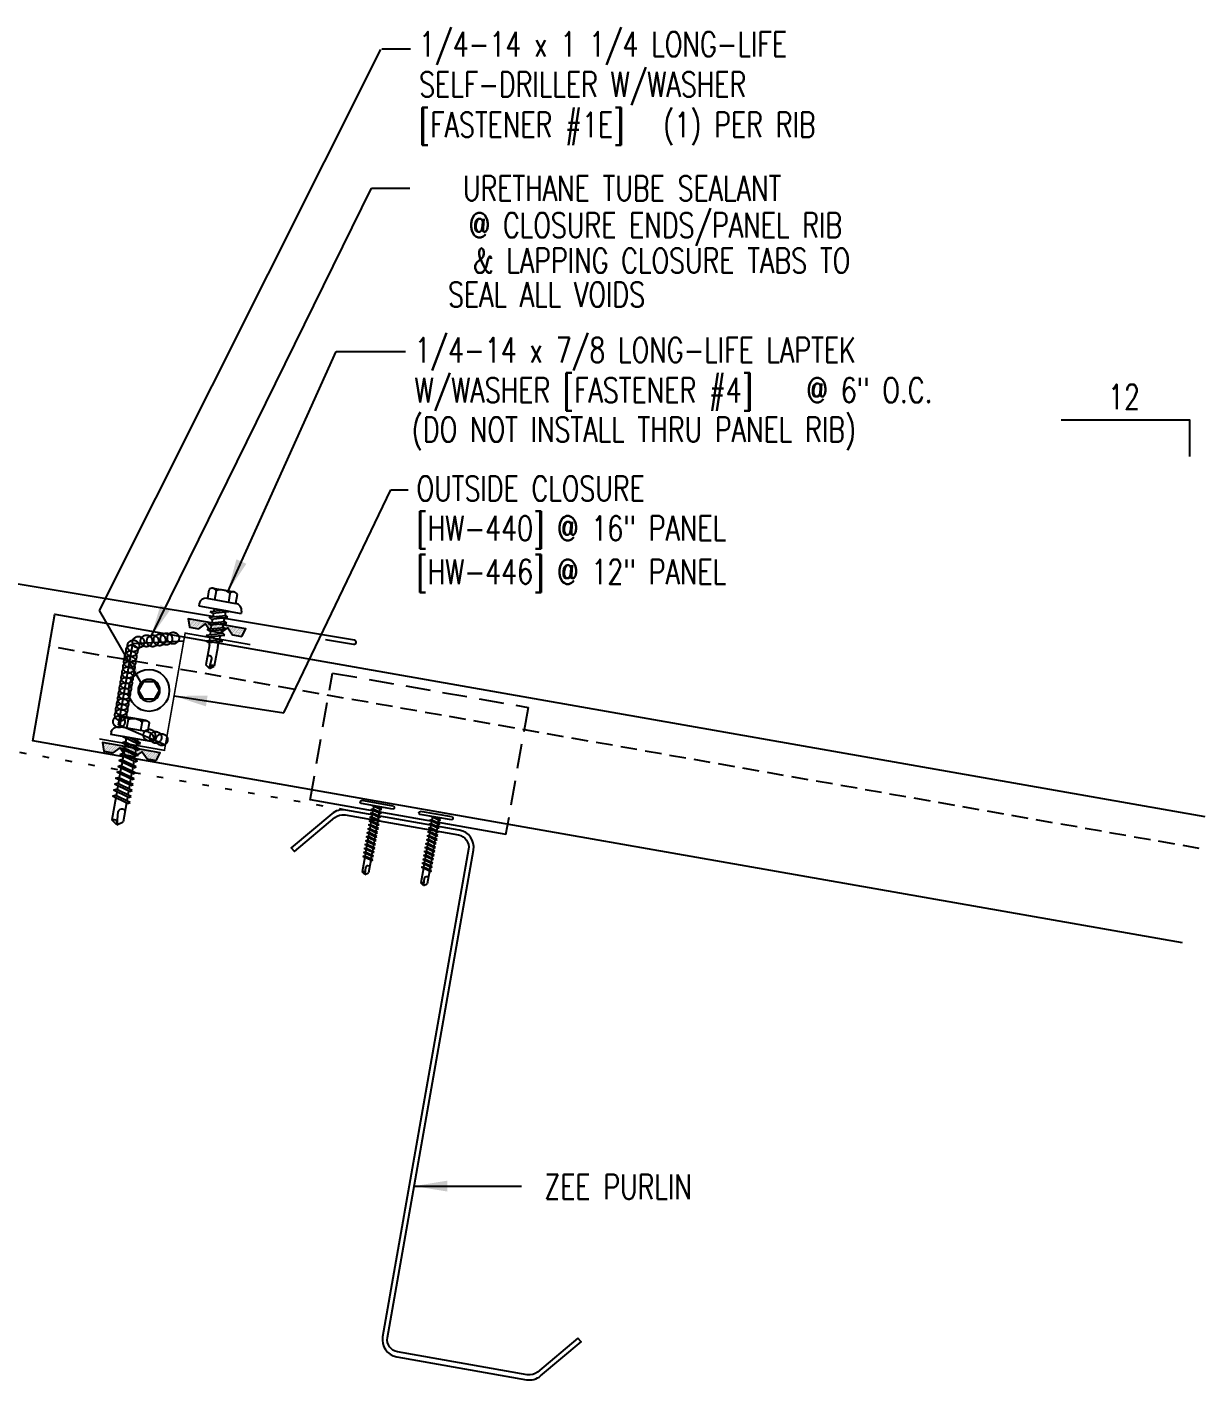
# Model space of a CAD drawing. Header units: inches. Extents: x 0.8 to 46.2, y 15.2 to 41.3.
# Drawn here: x 28.44 to 46.23, y 15.23 to 35.66 of the extents above; entities that cross this region are included whole.
import ezdxf
from ezdxf.enums import TextEntityAlignment as Align

# ---------------------------------------------------------------- set-up
doc = ezdxf.new("R2010")
doc.units = ezdxf.units.IN
doc.header["$MEASUREMENT"] = 0
for name, pattern in [('CENTER2', [1.125, 0.75, -0.125, 0.125, -0.125]), ('DASH2', [0.1875, 0.125, -0.0625]), ('DOT', [0.25, 0, -0.25]), ('HIDDEN2', [0.1875, 0.125, -0.0625])]:
    doc.linetypes.add(name, pattern=pattern)
for name, color, linetype in [('clip', 5, 'Continuous'), ('CLO', 3, 'Continuous'), ('DIM', 2, 'Continuous'), ('FASTENER', 9, 'Continuous'), ('MARK', 1, 'Continuous'), ('PANEL', 11, 'Continuous'), ('PURLIN', 1, 'Continuous'), ('SEALANT', 253, 'CENTER2'), ('TAPE', 8, 'Continuous'), ('TEXT', 2, 'Continuous'), ('TRIM', 6, 'Continuous')]:
    doc.layers.add(name, color=color, linetype=linetype)
doc.styles.add('TEXT1', font='ROMANS.shx', dxfattribs={"width": 0.75, "height": 0.375})
doc.dimstyles.new('DETAIL$7', dxfattribs={"dimscale": 4, "dimtxt": 0.375, "dimasz": 0.125, "dimexe": 0.0625, "dimexo": 0.125, "dimgap": 0.0625, "dimtad": 1, "dimdec": 4, "dimzin": 3, "dimdsep": 46, "dimlunit": 4, "dimtxsty": 'TEXT1', "dimblk": 'ARCHTICK', "dimcen": 0.0625, "dimclrd": 7, "dimclre": 7, "dimclrt": 2, "dimadec": 0, "dimazin": 0, "dimtfac": 0.59375, "dimtdec": 4, "dimtmove": 0, "dimatfit": 3, "dimfxl": 0, "dimfrac": 2, "dimtolj": 1, "dimtzin": 3, "dimarcsym": 0})

# ---------------------------------------------------------------- blocks, each defined once
blk = doc.blocks.new('MB_516W')
blk.add_lwpolyline([(-0.078, 0.135), (-0.156, 0), (-0.078, -0.135), (0.078, -0.135), (0.156, 0), (0.078, 0.135)], close=True)
for radius in [0.312, 0.166]:
    blk.add_circle((0, 0), radius)
blk = doc.blocks.new('A$C23AA14D5')
at = {"layer": 'CLO', "const_width": 0.0239}
blk.add_lwpolyline([(2.284, 0.187), (1.299, 0.014), (0.987, 1.785), (0.002, 1.611)], dxfattribs=at)
at = {"layer": 'CLO'}
blk.add_lwpolyline([(1.285, 0.094), (1.993, 0.397), (1.776, 1.628), (1.007, 1.67)], dxfattribs=at)
blk = doc.blocks.new('*X6')
at = {"color": 0}
for p, q in [((-0.434, 0.135), (-0.434, 0.135)), ((-0.434, 0.123), (-0.434, 0.123)), ((-0.422, 0.141), (-0.422, 0.141)), ((-0.422, 0.129), (-0.422, 0.129)), ((-0.422, 0.117), (-0.422, 0.117)), ((-0.422, 0.105), (-0.422, 0.105)), ((-0.422, 0.094), (-0.422, 0.094)), ((-0.422, 0.082), (-0.422, 0.082)), ((-0.41, 0.135), (-0.41, 0.135)), ((-0.41, 0.123), (-0.41, 0.123)), ((-0.41, 0.111), (-0.41, 0.111)), ((-0.41, 0.1), (-0.41, 0.1)), ((-0.41, 0.088), (-0.41, 0.088)), ((-0.41, 0.076), (-0.41, 0.076)), ((-0.41, 0.064), (-0.41, 0.064)), ((-0.41, 0.053), (-0.41, 0.053)), ((-0.41, 0.041), (-0.41, 0.041)), ((-0.398, 0.141), (-0.398, 0.141)), ((-0.398, 0.129), (-0.398, 0.129)), ((-0.398, 0.117), (-0.398, 0.117)), ((-0.398, 0.105), (-0.398, 0.105)), ((-0.398, 0.094), (-0.398, 0.094)), ((-0.398, 0.082), (-0.398, 0.082)), ((-0.398, 0.07), (-0.398, 0.07)), ((-0.398, 0.059), (-0.398, 0.059)), ((-0.398, 0.047), (-0.398, 0.047)), ((-0.398, 0.035), (-0.398, 0.035)), ((-0.398, 0.023), (-0.398, 0.023)), ((-0.387, 0.135), (-0.387, 0.135)), ((-0.387, 0.123), (-0.387, 0.123)), ((-0.387, 0.111), (-0.387, 0.111)), ((-0.387, 0.1), (-0.387, 0.1)), ((-0.387, 0.088), (-0.387, 0.088)), ((-0.387, 0.076), (-0.387, 0.076)), ((-0.387, 0.064), (-0.387, 0.064)), ((-0.387, 0.053), (-0.387, 0.053)), ((-0.387, 0.041), (-0.387, 0.041)), ((-0.387, 0.029), (-0.387, 0.029)), ((-0.375, 0.141), (-0.375, 0.141)), ((-0.375, 0.129), (-0.375, 0.129)), ((-0.375, 0.117), (-0.375, 0.117)), ((-0.375, 0.105), (-0.375, 0.105)), ((-0.375, 0.094), (-0.375, 0.094)), ((-0.375, 0.082), (-0.375, 0.082)), ((-0.375, 0.07), (-0.375, 0.07)), ((-0.375, 0.059), (-0.375, 0.059)), ((-0.375, 0.047), (-0.375, 0.047)), ((-0.375, 0.035), (-0.375, 0.035)), ((-0.375, 0.023), (-0.375, 0.023)), ((-0.363, 0.135), (-0.363, 0.135)), ((-0.363, 0.123), (-0.363, 0.123)), ((-0.363, 0.111), (-0.363, 0.111)), ((-0.363, 0.1), (-0.363, 0.1)), ((-0.363, 0.088), (-0.363, 0.088)), ((-0.363, 0.076), (-0.363, 0.076)), ((-0.363, 0.064), (-0.363, 0.064)), ((-0.363, 0.053), (-0.363, 0.053)), ((-0.363, 0.041), (-0.363, 0.041)), ((-0.363, 0.029), (-0.363, 0.029)), ((-0.352, 0.141), (-0.352, 0.141)), ((-0.352, 0.129), (-0.352, 0.129)), ((-0.352, 0.117), (-0.352, 0.117)), ((-0.352, 0.105), (-0.352, 0.105)), ((-0.352, 0.094), (-0.352, 0.094)), ((-0.352, 0.082), (-0.352, 0.082)), ((-0.352, 0.07), (-0.352, 0.07)), ((-0.352, 0.059), (-0.352, 0.059)), ((-0.352, 0.047), (-0.352, 0.047)), ((-0.352, 0.035), (-0.352, 0.035)), ((-0.352, 0.023), (-0.352, 0.023)), ((-0.34, 0.135), (-0.34, 0.135)), ((-0.34, 0.123), (-0.34, 0.123)), ((-0.34, 0.111), (-0.34, 0.111)), ((-0.34, 0.1), (-0.34, 0.1)), ((-0.34, 0.088), (-0.34, 0.088)), ((-0.34, 0.076), (-0.34, 0.076)), ((-0.34, 0.064), (-0.34, 0.064)), ((-0.34, 0.053), (-0.34, 0.053)), ((-0.34, 0.041), (-0.34, 0.041)), ((-0.34, 0.029), (-0.34, 0.029)), ((-0.328, 0.141), (-0.328, 0.141)), ((-0.328, 0.129), (-0.328, 0.129)), ((-0.328, 0.117), (-0.328, 0.117)), ((-0.328, 0.105), (-0.328, 0.105)), ((-0.328, 0.094), (-0.328, 0.094)), ((-0.328, 0.082), (-0.328, 0.082)), ((-0.328, 0.07), (-0.328, 0.07)), ((-0.328, 0.059), (-0.328, 0.059)), ((-0.328, 0.047), (-0.328, 0.047)), ((-0.328, 0.035), (-0.328, 0.035)), ((-0.328, 0.023), (-0.328, 0.023)), ((-0.316, 0.135), (-0.316, 0.135)), ((-0.316, 0.123), (-0.316, 0.123)), ((-0.316, 0.111), (-0.316, 0.111)), ((-0.316, 0.1), (-0.316, 0.1)), ((-0.316, 0.088), (-0.316, 0.088)), ((-0.316, 0.076), (-0.316, 0.076)), ((-0.316, 0.064), (-0.316, 0.064)), ((-0.316, 0.053), (-0.316, 0.053)), ((-0.316, 0.041), (-0.316, 0.041)), ((-0.316, 0.029), (-0.316, 0.029)), ((-0.305, 0.141), (-0.305, 0.141)), ((-0.305, 0.129), (-0.305, 0.129)), ((-0.305, 0.117), (-0.305, 0.117)), ((-0.305, 0.105), (-0.305, 0.105)), ((-0.305, 0.094), (-0.305, 0.094)), ((-0.305, 0.082), (-0.305, 0.082)), ((-0.305, 0.07), (-0.305, 0.07)), ((-0.305, 0.059), (-0.305, 0.059)), ((-0.305, 0.047), (-0.305, 0.047)), ((-0.305, 0.035), (-0.305, 0.035)), ((-0.305, 0.023), (-0.305, 0.023)), ((-0.293, 0.135), (-0.293, 0.135)), ((-0.293, 0.123), (-0.293, 0.123)), ((-0.293, 0.111), (-0.293, 0.111)), ((-0.293, 0.1), (-0.293, 0.1)), ((-0.293, 0.088), (-0.293, 0.088)), ((-0.293, 0.076), (-0.293, 0.076)), ((-0.293, 0.064), (-0.293, 0.064)), ((-0.293, 0.053), (-0.293, 0.053)), ((-0.293, 0.041), (-0.293, 0.041)), ((-0.293, 0.029), (-0.293, 0.029)), ((-0.281, 0.141), (-0.281, 0.141)), ((-0.281, 0.129), (-0.281, 0.129)), ((-0.281, 0.117), (-0.281, 0.117)), ((-0.281, 0.105), (-0.281, 0.105)), ((-0.281, 0.094), (-0.281, 0.094)), ((-0.281, 0.082), (-0.281, 0.082)), ((-0.281, 0.07), (-0.281, 0.07)), ((-0.281, 0.059), (-0.281, 0.059)), ((-0.281, 0.047), (-0.281, 0.047)), ((-0.281, 0.035), (-0.281, 0.035)), ((-0.281, 0.023), (-0.281, 0.023)), ((-0.27, 0.135), (-0.27, 0.135)), ((-0.27, 0.123), (-0.27, 0.123)), ((-0.27, 0.111), (-0.27, 0.111)), ((-0.27, 0.1), (-0.27, 0.1)), ((-0.27, 0.088), (-0.27, 0.088)), ((-0.27, 0.076), (-0.27, 0.076)), ((-0.27, 0.064), (-0.27, 0.064)), ((-0.27, 0.053), (-0.27, 0.053)), ((-0.27, 0.041), (-0.27, 0.041)), ((-0.27, 0.029), (-0.27, 0.029)), ((-0.258, 0.141), (-0.258, 0.141)), ((-0.258, 0.129), (-0.258, 0.129)), ((-0.258, 0.117), (-0.258, 0.117)), ((-0.258, 0.105), (-0.258, 0.105)), ((-0.258, 0.094), (-0.258, 0.094)), ((-0.258, 0.082), (-0.258, 0.082)), ((-0.258, 0.07), (-0.258, 0.07)), ((-0.258, 0.059), (-0.258, 0.059)), ((-0.258, 0.047), (-0.258, 0.047)), ((-0.258, 0.035), (-0.258, 0.035)), ((-0.258, 0.023), (-0.258, 0.023)), ((-0.246, 0.135), (-0.246, 0.135)), ((-0.246, 0.123), (-0.246, 0.123)), ((-0.246, 0.111), (-0.246, 0.111)), ((-0.246, 0.1), (-0.246, 0.1)), ((-0.246, 0.088), (-0.246, 0.088)), ((-0.246, 0.076), (-0.246, 0.076)), ((-0.246, 0.064), (-0.246, 0.064)), ((-0.246, 0.053), (-0.246, 0.053)), ((-0.246, 0.041), (-0.246, 0.041)), ((-0.234, 0.141), (-0.234, 0.141)), ((-0.234, 0.129), (-0.234, 0.129)), ((-0.234, 0.117), (-0.234, 0.117)), ((-0.234, 0.105), (-0.234, 0.105)), ((-0.234, 0.094), (-0.234, 0.094)), ((-0.234, 0.082), (-0.234, 0.082)), ((-0.234, 0.07), (-0.234, 0.07)), ((-0.234, 0.059), (-0.234, 0.059)), ((-0.234, 0.047), (-0.234, 0.047)), ((-0.223, 0.135), (-0.223, 0.135)), ((-0.223, 0.123), (-0.223, 0.123)), ((-0.223, 0.111), (-0.223, 0.111)), ((-0.223, 0.1), (-0.223, 0.1)), ((-0.223, 0.088), (-0.223, 0.088)), ((-0.223, 0.076), (-0.223, 0.076)), ((-0.223, 0.064), (-0.223, 0.064)), ((-0.211, 0.141), (-0.211, 0.141)), ((-0.211, 0.129), (-0.211, 0.129)), ((-0.211, 0.117), (-0.211, 0.117)), ((-0.211, 0.105), (-0.211, 0.105)), ((-0.211, 0.094), (-0.211, 0.094)), ((-0.211, 0.082), (-0.211, 0.082)), ((-0.211, 0.07), (-0.211, 0.07)), ((-0.199, 0.135), (-0.199, 0.135)), ((-0.199, 0.123), (-0.199, 0.123)), ((-0.199, 0.111), (-0.199, 0.111)), ((-0.199, 0.1), (-0.199, 0.1)), ((-0.199, 0.088), (-0.199, 0.088)), ((-0.188, 0.141), (-0.188, 0.141)), ((-0.188, 0.129), (-0.188, 0.129)), ((-0.188, 0.117), (-0.188, 0.117)), ((-0.188, 0.105), (-0.188, 0.105)), ((-0.188, 0.094), (-0.188, 0.094)), ((-0.176, 0.135), (-0.176, 0.135)), ((-0.176, 0.123), (-0.176, 0.123)), ((-0.176, 0.111), (-0.176, 0.111)), ((-0.164, 0.141), (-0.164, 0.141)), ((-0.164, 0.129), (-0.164, 0.129)), ((-0.164, 0.117), (-0.164, 0.117)), ((-0.164, 0.105), (-0.164, 0.105)), ((-0.152, 0.135), (-0.152, 0.135)), ((-0.152, 0.123), (-0.152, 0.123)), ((-0.152, 0.111), (-0.152, 0.111)), ((-0.152, 0.1), (-0.152, 0.1)), ((-0.141, 0.141), (-0.141, 0.141)), ((-0.141, 0.129), (-0.141, 0.129)), ((-0.141, 0.117), (-0.141, 0.117)), ((-0.141, 0.105), (-0.141, 0.105)), ((-0.141, 0.094), (-0.141, 0.094)), ((-0.141, 0.082), (-0.141, 0.082)), ((-0.129, 0.135), (-0.129, 0.135)), ((-0.129, 0.123), (-0.129, 0.123)), ((-0.129, 0.111), (-0.129, 0.111)), ((-0.129, 0.1), (-0.129, 0.1)), ((-0.129, 0.088), (-0.129, 0.088)), ((-0.129, 0.076), (-0.129, 0.076)), ((-0.117, 0.141), (-0.117, 0.141)), ((-0.117, 0.129), (-0.117, 0.129)), ((-0.117, 0.117), (-0.117, 0.117)), ((-0.117, 0.105), (-0.117, 0.105)), ((-0.117, 0.094), (-0.117, 0.094)), ((-0.117, 0.082), (-0.117, 0.082)), ((-0.117, 0.07), (-0.117, 0.07)), ((-0.117, 0.059), (-0.117, 0.059)), ((-0.105, 0.135), (-0.105, 0.135)), ((-0.105, 0.123), (-0.105, 0.123)), ((-0.105, 0.111), (-0.105, 0.111)), ((-0.105, 0.1), (-0.105, 0.1)), ((-0.105, 0.088), (-0.105, 0.088)), ((-0.105, 0.076), (-0.105, 0.076)), ((-0.105, 0.064), (-0.105, 0.064)), ((-0.105, 0.053), (-0.105, 0.053)), ((-0.094, 0.141), (-0.094, 0.141)), ((-0.094, 0.129), (-0.094, 0.129)), ((-0.094, 0.117), (-0.094, 0.117)), ((-0.094, 0.105), (-0.094, 0.105)), ((-0.094, 0.094), (-0.094, 0.094)), ((-0.094, 0.082), (-0.094, 0.082)), ((-0.094, 0.07), (-0.094, 0.07)), ((-0.094, 0.059), (-0.094, 0.059)), ((-0.094, 0.047), (-0.094, 0.047)), ((-0.094, 0.035), (-0.094, 0.035)), ((-0.082, 0.135), (-0.082, 0.135)), ((-0.082, 0.123), (-0.082, 0.123)), ((-0.082, 0.111), (-0.082, 0.111)), ((-0.082, 0.1), (-0.082, 0.1)), ((-0.082, 0.088), (-0.082, 0.088)), ((-0.082, 0.076), (-0.082, 0.076)), ((-0.082, 0.064), (-0.082, 0.064)), ((-0.082, 0.053), (-0.082, 0.053)), ((-0.082, 0.041), (-0.082, 0.041)), ((-0.082, 0.029), (-0.082, 0.029)), ((-0.07, 0.141), (-0.07, 0.141)), ((-0.07, 0.129), (-0.07, 0.129)), ((-0.07, 0.117), (-0.07, 0.117)), ((-0.07, 0.105), (-0.07, 0.105)), ((-0.07, 0.094), (-0.07, 0.094)), ((-0.07, 0.082), (-0.07, 0.082)), ((-0.07, 0.07), (-0.07, 0.07)), ((-0.07, 0.059), (-0.07, 0.059)), ((-0.07, 0.047), (-0.07, 0.047)), ((-0.07, 0.035), (-0.07, 0.035)), ((-0.07, 0.023), (-0.07, 0.023)), ((-0.059, 0.135), (-0.059, 0.135)), ((-0.059, 0.123), (-0.059, 0.123)), ((-0.059, 0.111), (-0.059, 0.111)), ((-0.059, 0.1), (-0.059, 0.1)), ((-0.059, 0.088), (-0.059, 0.088)), ((-0.059, 0.076), (-0.059, 0.076)), ((-0.059, 0.064), (-0.059, 0.064)), ((-0.059, 0.053), (-0.059, 0.053)), ((-0.059, 0.041), (-0.059, 0.041)), ((-0.059, 0.029), (-0.059, 0.029)), ((-0.047, 0.141), (-0.047, 0.141)), ((-0.047, 0.129), (-0.047, 0.129)), ((-0.047, 0.117), (-0.047, 0.117)), ((-0.047, 0.105), (-0.047, 0.105)), ((-0.047, 0.094), (-0.047, 0.094)), ((-0.047, 0.082), (-0.047, 0.082)), ((-0.047, 0.07), (-0.047, 0.07)), ((-0.047, 0.059), (-0.047, 0.059)), ((-0.047, 0.047), (-0.047, 0.047)), ((-0.047, 0.035), (-0.047, 0.035)), ((-0.047, 0.023), (-0.047, 0.023)), ((-0.035, 0.135), (-0.035, 0.135)), ((-0.035, 0.123), (-0.035, 0.123)), ((-0.035, 0.111), (-0.035, 0.111)), ((-0.035, 0.1), (-0.035, 0.1)), ((-0.035, 0.088), (-0.035, 0.088)), ((-0.035, 0.076), (-0.035, 0.076)), ((-0.035, 0.064), (-0.035, 0.064)), ((-0.035, 0.053), (-0.035, 0.053)), ((-0.035, 0.041), (-0.035, 0.041)), ((-0.035, 0.029), (-0.035, 0.029)), ((-0.023, 0.141), (-0.023, 0.141)), ((-0.023, 0.129), (-0.023, 0.129)), ((-0.023, 0.117), (-0.023, 0.117)), ((-0.023, 0.105), (-0.023, 0.105)), ((-0.023, 0.094), (-0.023, 0.094)), ((-0.023, 0.082), (-0.023, 0.082)), ((-0.023, 0.07), (-0.023, 0.07)), ((-0.023, 0.059), (-0.023, 0.059)), ((-0.023, 0.047), (-0.023, 0.047)), ((-0.023, 0.035), (-0.023, 0.035)), ((-0.023, 0.023), (-0.023, 0.023)), ((-0.012, 0.135), (-0.012, 0.135)), ((-0.012, 0.123), (-0.012, 0.123)), ((-0.012, 0.111), (-0.012, 0.111)), ((-0.012, 0.1), (-0.012, 0.1)), ((-0.012, 0.088), (-0.012, 0.088)), ((-0.012, 0.076), (-0.012, 0.076)), ((-0.012, 0.064), (-0.012, 0.064)), ((-0.012, 0.053), (-0.012, 0.053)), ((-0.012, 0.041), (-0.012, 0.041)), ((-0.012, 0.029), (-0.012, 0.029)), ((0, 0.141), (0, 0.141)), ((0, 0.129), (0, 0.129)), ((0, 0.117), (0, 0.117)), ((0, 0.105), (0, 0.105)), ((0, 0.094), (0, 0.094)), ((0, 0.082), (0, 0.082)), ((0, 0.07), (0, 0.07)), ((0, 0.059), (0, 0.059)), ((0, 0.047), (0, 0.047)), ((0, 0.035), (0, 0.035)), ((0, 0.023), (0, 0.023)), ((0.012, 0.135), (0.012, 0.135)), ((0.012, 0.123), (0.012, 0.123)), ((0.012, 0.111), (0.012, 0.111)), ((0.012, 0.1), (0.012, 0.1)), ((0.012, 0.088), (0.012, 0.088)), ((0.012, 0.076), (0.012, 0.076)), ((0.012, 0.064), (0.012, 0.064)), ((0.012, 0.053), (0.012, 0.053)), ((0.012, 0.041), (0.012, 0.041)), ((0.012, 0.029), (0.012, 0.029)), ((0.023, 0.141), (0.023, 0.141)), ((0.023, 0.129), (0.023, 0.129)), ((0.023, 0.117), (0.023, 0.117)), ((0.023, 0.105), (0.023, 0.105)), ((0.023, 0.094), (0.023, 0.094)), ((0.023, 0.082), (0.023, 0.082)), ((0.023, 0.07), (0.023, 0.07)), ((0.023, 0.059), (0.023, 0.059)), ((0.023, 0.047), (0.023, 0.047)), ((0.023, 0.035), (0.023, 0.035)), ((0.023, 0.023), (0.023, 0.023)), ((0.035, 0.135), (0.035, 0.135)), ((0.035, 0.123), (0.035, 0.123)), ((0.035, 0.111), (0.035, 0.111)), ((0.035, 0.1), (0.035, 0.1)), ((0.035, 0.088), (0.035, 0.088)), ((0.035, 0.076), (0.035, 0.076)), ((0.035, 0.064), (0.035, 0.064)), ((0.035, 0.053), (0.035, 0.053)), ((0.035, 0.041), (0.035, 0.041)), ((0.035, 0.029), (0.035, 0.029)), ((0.047, 0.141), (0.047, 0.141)), ((0.047, 0.129), (0.047, 0.129)), ((0.047, 0.117), (0.047, 0.117)), ((0.047, 0.105), (0.047, 0.105)), ((0.047, 0.094), (0.047, 0.094)), ((0.047, 0.082), (0.047, 0.082)), ((0.047, 0.07), (0.047, 0.07)), ((0.047, 0.059), (0.047, 0.059)), ((0.047, 0.047), (0.047, 0.047)), ((0.047, 0.035), (0.047, 0.035)), ((0.047, 0.023), (0.047, 0.023)), ((0.059, 0.135), (0.059, 0.135)), ((0.059, 0.123), (0.059, 0.123)), ((0.059, 0.111), (0.059, 0.111)), ((0.059, 0.1), (0.059, 0.1)), ((0.059, 0.088), (0.059, 0.088)), ((0.059, 0.076), (0.059, 0.076)), ((0.059, 0.064), (0.059, 0.064)), ((0.059, 0.053), (0.059, 0.053)), ((0.059, 0.041), (0.059, 0.041)), ((0.059, 0.029), (0.059, 0.029)), ((0.07, 0.141), (0.07, 0.141)), ((0.07, 0.129), (0.07, 0.129)), ((0.07, 0.117), (0.07, 0.117)), ((0.07, 0.105), (0.07, 0.105)), ((0.07, 0.094), (0.07, 0.094)), ((0.07, 0.082), (0.07, 0.082)), ((0.07, 0.07), (0.07, 0.07)), ((0.07, 0.059), (0.07, 0.059)), ((0.07, 0.047), (0.07, 0.047)), ((0.07, 0.035), (0.07, 0.035)), ((0.07, 0.023), (0.07, 0.023)), ((0.082, 0.135), (0.082, 0.135)), ((0.082, 0.123), (0.082, 0.123)), ((0.082, 0.111), (0.082, 0.111)), ((0.082, 0.1), (0.082, 0.1)), ((0.082, 0.088), (0.082, 0.088)), ((0.082, 0.076), (0.082, 0.076)), ((0.082, 0.064), (0.082, 0.064)), ((0.082, 0.053), (0.082, 0.053)), ((0.082, 0.041), (0.082, 0.041)), ((0.082, 0.029), (0.082, 0.029)), ((0.094, 0.141), (0.094, 0.141)), ((0.094, 0.129), (0.094, 0.129)), ((0.094, 0.117), (0.094, 0.117)), ((0.094, 0.105), (0.094, 0.105)), ((0.094, 0.094), (0.094, 0.094)), ((0.094, 0.082), (0.094, 0.082)), ((0.094, 0.07), (0.094, 0.07)), ((0.094, 0.059), (0.094, 0.059)), ((0.094, 0.047), (0.094, 0.047)), ((0.094, 0.035), (0.094, 0.035)), ((0.105, 0.135), (0.105, 0.135)), ((0.105, 0.123), (0.105, 0.123)), ((0.105, 0.111), (0.105, 0.111)), ((0.105, 0.1), (0.105, 0.1)), ((0.105, 0.088), (0.105, 0.088)), ((0.105, 0.076), (0.105, 0.076)), ((0.105, 0.064), (0.105, 0.064)), ((0.105, 0.053), (0.105, 0.053)), ((0.117, 0.141), (0.117, 0.141)), ((0.117, 0.129), (0.117, 0.129)), ((0.117, 0.117), (0.117, 0.117)), ((0.117, 0.105), (0.117, 0.105)), ((0.117, 0.094), (0.117, 0.094)), ((0.117, 0.082), (0.117, 0.082)), ((0.117, 0.07), (0.117, 0.07)), ((0.117, 0.059), (0.117, 0.059)), ((0.129, 0.135), (0.129, 0.135)), ((0.129, 0.123), (0.129, 0.123)), ((0.129, 0.111), (0.129, 0.111)), ((0.129, 0.1), (0.129, 0.1)), ((0.129, 0.088), (0.129, 0.088)), ((0.129, 0.076), (0.129, 0.076)), ((0.141, 0.141), (0.141, 0.141)), ((0.141, 0.129), (0.141, 0.129)), ((0.141, 0.117), (0.141, 0.117)), ((0.141, 0.105), (0.141, 0.105)), ((0.141, 0.094), (0.141, 0.094)), ((0.141, 0.082), (0.141, 0.082)), ((0.152, 0.135), (0.152, 0.135)), ((0.152, 0.123), (0.152, 0.123)), ((0.152, 0.111), (0.152, 0.111)), ((0.152, 0.1), (0.152, 0.1)), ((0.164, 0.141), (0.164, 0.141)), ((0.164, 0.129), (0.164, 0.129)), ((0.164, 0.117), (0.164, 0.117)), ((0.164, 0.105), (0.164, 0.105)), ((0.176, 0.135), (0.176, 0.135)), ((0.176, 0.123), (0.176, 0.123)), ((0.176, 0.111), (0.176, 0.111)), ((0.188, 0.141), (0.188, 0.141)), ((0.188, 0.129), (0.188, 0.129)), ((0.188, 0.117), (0.188, 0.117)), ((0.188, 0.105), (0.188, 0.105)), ((0.188, 0.094), (0.188, 0.094)), ((0.199, 0.135), (0.199, 0.135)), ((0.199, 0.123), (0.199, 0.123)), ((0.199, 0.111), (0.199, 0.111)), ((0.199, 0.1), (0.199, 0.1)), ((0.199, 0.088), (0.199, 0.088)), ((0.211, 0.141), (0.211, 0.141)), ((0.211, 0.129), (0.211, 0.129)), ((0.211, 0.117), (0.211, 0.117)), ((0.211, 0.105), (0.211, 0.105)), ((0.211, 0.094), (0.211, 0.094)), ((0.211, 0.082), (0.211, 0.082)), ((0.211, 0.07), (0.211, 0.07)), ((0.223, 0.135), (0.223, 0.135)), ((0.223, 0.123), (0.223, 0.123)), ((0.223, 0.111), (0.223, 0.111)), ((0.223, 0.1), (0.223, 0.1)), ((0.223, 0.088), (0.223, 0.088)), ((0.223, 0.076), (0.223, 0.076)), ((0.223, 0.064), (0.223, 0.064)), ((0.234, 0.141), (0.234, 0.141)), ((0.234, 0.129), (0.234, 0.129)), ((0.234, 0.117), (0.234, 0.117)), ((0.234, 0.105), (0.234, 0.105)), ((0.234, 0.094), (0.234, 0.094)), ((0.234, 0.082), (0.234, 0.082)), ((0.234, 0.07), (0.234, 0.07)), ((0.234, 0.059), (0.234, 0.059)), ((0.234, 0.047), (0.234, 0.047)), ((0.246, 0.135), (0.246, 0.135)), ((0.246, 0.123), (0.246, 0.123)), ((0.246, 0.111), (0.246, 0.111)), ((0.246, 0.1), (0.246, 0.1)), ((0.246, 0.088), (0.246, 0.088)), ((0.246, 0.076), (0.246, 0.076)), ((0.246, 0.064), (0.246, 0.064)), ((0.246, 0.053), (0.246, 0.053)), ((0.246, 0.041), (0.246, 0.041)), ((0.258, 0.141), (0.258, 0.141)), ((0.258, 0.129), (0.258, 0.129)), ((0.258, 0.117), (0.258, 0.117)), ((0.258, 0.105), (0.258, 0.105)), ((0.258, 0.094), (0.258, 0.094)), ((0.258, 0.082), (0.258, 0.082)), ((0.258, 0.07), (0.258, 0.07)), ((0.258, 0.059), (0.258, 0.059)), ((0.258, 0.047), (0.258, 0.047)), ((0.258, 0.035), (0.258, 0.035)), ((0.258, 0.023), (0.258, 0.023)), ((0.27, 0.135), (0.27, 0.135)), ((0.27, 0.123), (0.27, 0.123)), ((0.27, 0.111), (0.27, 0.111)), ((0.27, 0.1), (0.27, 0.1)), ((0.27, 0.088), (0.27, 0.088)), ((0.27, 0.076), (0.27, 0.076)), ((0.27, 0.064), (0.27, 0.064)), ((0.27, 0.053), (0.27, 0.053)), ((0.27, 0.041), (0.27, 0.041)), ((0.27, 0.029), (0.27, 0.029)), ((0.281, 0.141), (0.281, 0.141)), ((0.281, 0.129), (0.281, 0.129)), ((0.281, 0.117), (0.281, 0.117)), ((0.281, 0.105), (0.281, 0.105)), ((0.281, 0.094), (0.281, 0.094)), ((0.281, 0.082), (0.281, 0.082)), ((0.281, 0.07), (0.281, 0.07)), ((0.281, 0.059), (0.281, 0.059)), ((0.281, 0.047), (0.281, 0.047)), ((0.281, 0.035), (0.281, 0.035)), ((0.281, 0.023), (0.281, 0.023)), ((0.293, 0.135), (0.293, 0.135)), ((0.293, 0.123), (0.293, 0.123)), ((0.293, 0.111), (0.293, 0.111)), ((0.293, 0.1), (0.293, 0.1)), ((0.293, 0.088), (0.293, 0.088)), ((0.293, 0.076), (0.293, 0.076)), ((0.293, 0.064), (0.293, 0.064)), ((0.293, 0.053), (0.293, 0.053)), ((0.293, 0.041), (0.293, 0.041)), ((0.293, 0.029), (0.293, 0.029)), ((0.305, 0.141), (0.305, 0.141)), ((0.305, 0.129), (0.305, 0.129)), ((0.305, 0.117), (0.305, 0.117)), ((0.305, 0.105), (0.305, 0.105)), ((0.305, 0.094), (0.305, 0.094)), ((0.305, 0.082), (0.305, 0.082)), ((0.305, 0.07), (0.305, 0.07)), ((0.305, 0.059), (0.305, 0.059)), ((0.305, 0.047), (0.305, 0.047)), ((0.305, 0.035), (0.305, 0.035)), ((0.305, 0.023), (0.305, 0.023)), ((0.316, 0.135), (0.316, 0.135)), ((0.316, 0.123), (0.316, 0.123)), ((0.316, 0.111), (0.316, 0.111)), ((0.316, 0.1), (0.316, 0.1)), ((0.316, 0.088), (0.316, 0.088)), ((0.316, 0.076), (0.316, 0.076)), ((0.316, 0.064), (0.316, 0.064)), ((0.316, 0.053), (0.316, 0.053)), ((0.316, 0.041), (0.316, 0.041)), ((0.316, 0.029), (0.316, 0.029)), ((0.328, 0.141), (0.328, 0.141)), ((0.328, 0.129), (0.328, 0.129)), ((0.328, 0.117), (0.328, 0.117)), ((0.328, 0.105), (0.328, 0.105)), ((0.328, 0.094), (0.328, 0.094)), ((0.328, 0.082), (0.328, 0.082)), ((0.328, 0.07), (0.328, 0.07)), ((0.328, 0.059), (0.328, 0.059)), ((0.328, 0.047), (0.328, 0.047)), ((0.328, 0.035), (0.328, 0.035)), ((0.328, 0.023), (0.328, 0.023)), ((0.34, 0.135), (0.34, 0.135)), ((0.34, 0.123), (0.34, 0.123)), ((0.34, 0.111), (0.34, 0.111)), ((0.34, 0.1), (0.34, 0.1)), ((0.34, 0.088), (0.34, 0.088)), ((0.34, 0.076), (0.34, 0.076)), ((0.34, 0.064), (0.34, 0.064)), ((0.34, 0.053), (0.34, 0.053)), ((0.34, 0.041), (0.34, 0.041)), ((0.34, 0.029), (0.34, 0.029)), ((0.352, 0.141), (0.352, 0.141)), ((0.352, 0.129), (0.352, 0.129)), ((0.352, 0.117), (0.352, 0.117)), ((0.352, 0.105), (0.352, 0.105)), ((0.352, 0.094), (0.352, 0.094)), ((0.352, 0.082), (0.352, 0.082)), ((0.352, 0.07), (0.352, 0.07)), ((0.352, 0.059), (0.352, 0.059)), ((0.352, 0.047), (0.352, 0.047)), ((0.352, 0.035), (0.352, 0.035)), ((0.352, 0.023), (0.352, 0.023)), ((0.363, 0.135), (0.363, 0.135)), ((0.363, 0.123), (0.363, 0.123)), ((0.363, 0.111), (0.363, 0.111)), ((0.363, 0.1), (0.363, 0.1)), ((0.363, 0.088), (0.363, 0.088)), ((0.363, 0.076), (0.363, 0.076)), ((0.363, 0.064), (0.363, 0.064)), ((0.363, 0.053), (0.363, 0.053)), ((0.363, 0.041), (0.363, 0.041)), ((0.363, 0.029), (0.363, 0.029)), ((0.375, 0.141), (0.375, 0.141)), ((0.375, 0.129), (0.375, 0.129)), ((0.375, 0.117), (0.375, 0.117)), ((0.375, 0.105), (0.375, 0.105)), ((0.375, 0.094), (0.375, 0.094)), ((0.375, 0.082), (0.375, 0.082)), ((0.375, 0.07), (0.375, 0.07)), ((0.375, 0.059), (0.375, 0.059)), ((0.375, 0.047), (0.375, 0.047)), ((0.375, 0.035), (0.375, 0.035)), ((0.375, 0.023), (0.375, 0.023)), ((0.387, 0.135), (0.387, 0.135)), ((0.387, 0.123), (0.387, 0.123)), ((0.387, 0.111), (0.387, 0.111)), ((0.387, 0.1), (0.387, 0.1)), ((0.387, 0.088), (0.387, 0.088)), ((0.387, 0.076), (0.387, 0.076)), ((0.387, 0.064), (0.387, 0.064)), ((0.387, 0.053), (0.387, 0.053)), ((0.387, 0.041), (0.387, 0.041)), ((0.387, 0.029), (0.387, 0.029)), ((0.398, 0.141), (0.398, 0.141)), ((0.398, 0.129), (0.398, 0.129)), ((0.398, 0.117), (0.398, 0.117)), ((0.398, 0.105), (0.398, 0.105)), ((0.398, 0.094), (0.398, 0.094)), ((0.398, 0.082), (0.398, 0.082)), ((0.398, 0.07), (0.398, 0.07)), ((0.398, 0.059), (0.398, 0.059)), ((0.398, 0.047), (0.398, 0.047)), ((0.398, 0.035), (0.398, 0.035)), ((0.398, 0.023), (0.398, 0.023)), ((0.41, 0.135), (0.41, 0.135)), ((0.41, 0.123), (0.41, 0.123)), ((0.41, 0.111), (0.41, 0.111)), ((0.41, 0.1), (0.41, 0.1)), ((0.41, 0.088), (0.41, 0.088)), ((0.41, 0.076), (0.41, 0.076)), ((0.41, 0.064), (0.41, 0.064)), ((0.41, 0.053), (0.41, 0.053)), ((0.41, 0.041), (0.41, 0.041)), ((0.422, 0.141), (0.422, 0.141)), ((0.422, 0.129), (0.422, 0.129)), ((0.422, 0.117), (0.422, 0.117)), ((0.422, 0.105), (0.422, 0.105)), ((0.422, 0.094), (0.422, 0.094)), ((0.422, 0.082), (0.422, 0.082)), ((0.434, 0.135), (0.434, 0.135)), ((0.434, 0.123), (0.434, 0.123))]:
    blk.add_line(p, q, dxfattribs=at)
blk = doc.blocks.new('MB_DBTAP')
at = {"layer": 'TAPE', "color": 9}
blk.add_lwpolyline([(-0.403, 0.018), (-0.442, 0.141), (0.442, 0.141), (0.403, 0.018), (0.26, 0.018), (0.17, 0.109), (0.079, 0.018), (0, 0.018), (-0.079, 0.018), (-0.17, 0.109), (-0.26, 0.018)], close=True, dxfattribs=at)
at = {"layer": 'TAPE', "color": 251}
blk.add_blockref('*X6', (0, 0), dxfattribs=at)
blk = doc.blocks.new('MB_DW4')
at = {"layer": 'FASTENER'}
for p, q in [((-0.217, 0.305), (-0.217, 0.171)), ((-0.163, 0.337), (0.159, 0.337)), ((-0.108, 0.305), (-0.108, 0.171)), ((0.105, 0.305), (0.105, 0.171)), ((0.214, 0.305), (0.214, 0.171)), ((-0.326, 0.071), (-0.326, 0.037)), ((-0.326, 0.037), (0.322, 0.037)), ((-0.226, 0.171), (0.214, 0.171)), ((-0.141, -0.014), (0.037, 0.037)), ((-0.105, -0.034), (0.137, 0.035)), ((-0.088, 0.037), (-0.088, 0.001)), ((-0.088, 0.037), (0.085, 0.037)), ((0.085, 0.037), (0.134, 0.037)), ((0.085, 0.02), (0.085, -0.041)), ((0.137, 0.035), (0.134, 0.037)), ((0.322, 0.071), (0.322, 0.037)), ((-0.105, -0.034), (-0.141, -0.014)), ((-0.141, -0.105), (0.102, -0.036)), ((-0.105, -0.125), (-0.141, -0.105)), ((-0.141, -0.196), (0.102, -0.127)), ((-0.105, -0.216), (-0.141, -0.196)), ((-0.105, -0.125), (0.137, -0.056)), ((-0.105, -0.216), (0.137, -0.147)), ((-0.088, -0.029), (-0.088, -0.09)), ((-0.088, -0.12), (-0.088, -0.181)), ((0.085, -0.071), (0.085, -0.131)), ((0.085, -0.162), (0.085, -0.211)), ((0.137, -0.056), (0.102, -0.036)), ((0.137, -0.147), (0.102, -0.127)), ((-0.141, -0.287), (0.102, -0.217)), ((-0.105, -0.307), (-0.141, -0.287)), ((-0.141, -0.378), (0.102, -0.308)), ((-0.105, -0.398), (-0.141, -0.378)), ((-0.122, -0.463), (0.089, -0.403)), ((-0.105, -0.307), (0.137, -0.238)), ((-0.105, -0.398), (0.137, -0.328)), ((-0.084, -0.27), (-0.088, -0.211)), ((-0.078, -0.36), (-0.082, -0.3)), ((-0.071, -0.449), (-0.075, -0.389)), ((0.071, -0.408), (0.075, -0.346)), ((0.077, -0.315), (0.082, -0.253)), ((0.084, -0.223), (0.085, -0.211)), ((0.124, -0.423), (0.089, -0.403)), ((0.137, -0.238), (0.102, -0.217)), ((0.137, -0.328), (0.102, -0.308)), ((-0.086, -0.483), (-0.122, -0.463)), ((-0.086, -0.483), (0.124, -0.423)), ((-0.066, -0.516), (-0.069, -0.478)), ((-0.066, -0.516), (-0.066, -0.82)), ((0.063, -0.515), (0.068, -0.439)), ((0.063, -0.516), (0.063, -0.82)), ((-0.003, -0.854), (0.009, -0.714)), ((-0.002, -0.866), (-0.066, -0.82)), ((-0.002, -0.866), (0.063, -0.82))]:
    blk.add_line(p, q, dxfattribs=at)
for centre, radius, start, end in [((-0.163, 0.274), 0.0628, 29.8754, 150.1246), ((-0.002, 0.141), 0.196, 56.9974, 123.0026), ((0.159, 0.274), 0.0628, 29.8754, 150.1246), ((-0.226, 0.071), 0.1, 90, 180), ((0.222, 0.071), 0.1, 0, 90), ((0.073, -0.516), 0.01, 175.9484, 180), ((-0.036, -0.723), 0.0461, 11.1445, 130.906), ((0.039, -0.855), 0.0422, 55.4585, 194.8454)]:
    blk.add_arc(centre, radius, start, end, dxfattribs=at)
blk = doc.blocks.new('slopr1')
at = {"layer": 'MARK', "color": 6}
blk.add_lwpolyline([(0, 0), (0, 0.1368), (-0.4871, 0.1368)], dxfattribs=at)
at = {"layer": 'MARK', "color": 2, "style": 'TEXT1', "width": 0.75}
blk.add_text('12', height=0.09375, dxfattribs=at).set_placement((-0.3095, 0.1779))
blk.add_attdef('SLOPR1', (0.0415, 0.0243), '', height=0.0938, dxfattribs=at)
blk = doc.blocks.new('FD-F4')
at = {"layer": 'TEXT', "style": 'TEXT1', "width": 0.75}
for s, p in [('1/4-14 x 7/8 LONG-LIFE LAPTEK', (0.0047, -0.0408)), ('W/WASHER [FASTENER #4]', (0.0047, -0.1926))]:
    blk.add_text(s, height=0.09375, dxfattribs=at).set_placement(p)
blk.add_attdef('(QUANTITY)', (1.4847, -0.1926), '', height=0.0938, dxfattribs=at)
at = {"layer": 'TEXT', "style": 'TEXT1', "flags": 1}
for tag, p in [('Color', (0.0624, -0.4349)), ('Calc', (0.0624, -0.4349)), ('Opt1', (0.0624, -0.4349)), ('Opt2', (0.0624, -0.4349)), ('Opt3', (0.0624, -0.4349)), ('Description', (0.0624, -0.4349)), ('Multiple', (0.0624, -0.4349)), ('Part', (0.0624, -0.4349)), ('Spare1', (0.0624, -0.6224)), ('Spare2', (0.0624, -0.6224)), ('Spare3', (0.0624, -0.6224)), ('Spare4', (0.0624, -0.6224)), ('Spare5', (0.0624, -0.6224)), ('Spare6', (0.0624, -0.6224)), ('Spare7', (0.0624, -0.6224)), ('Spare8', (0.0624, -0.6224)), ('Spare9', (0.0624, -0.6224)), ('Spare10', (0.0624, -0.6224))]:
    blk.add_attdef(tag, p, '', height=0.0938, dxfattribs=at)
blk = doc.blocks.new('_ArchTick')
at = {"color": 0, "linetype": 'ByBlock', "const_width": 0.15}
blk.add_lwpolyline([(-0.5, -0.5), (0.5, 0.5)], dxfattribs=at)
blk = doc.blocks.new('sd3')
at = {"layer": 'FASTENER'}
for p, q in [((-0.24, 0.082), (0.24, 0.082)), ((-0.24, 0.037), (0.24, 0.037)), ((-0.078, 0.008), (0.023, 0.037)), ((-0.058, -0.003), (-0.078, 0.008)), ((-0.058, -0.003), (0.08, 0.036)), ((-0.048, 0.037), (-0.048, 0.017)), ((0.05, 0.027), (0.05, -0.016)), ((-0.078, -0.052), (0.06, -0.013)), ((-0.058, -0.064), (-0.078, -0.052)), ((-0.078, -0.112), (0.06, -0.073)), ((-0.058, -0.124), (-0.078, -0.112)), ((-0.078, -0.172), (0.06, -0.133)), ((-0.058, -0.184), (-0.078, -0.172)), ((-0.078, -0.232), (0.06, -0.193)), ((-0.058, -0.064), (0.08, -0.024)), ((-0.058, -0.124), (0.08, -0.084)), ((-0.058, -0.184), (0.08, -0.144)), ((-0.048, -0.001), (-0.048, -0.044)), ((-0.048, -0.061), (-0.048, -0.104)), ((-0.048, -0.121), (-0.048, -0.164)), ((-0.048, -0.181), (-0.048, -0.224)), ((0.05, -0.033), (0.05, -0.076)), ((0.05, -0.093), (0.05, -0.136)), ((0.05, -0.153), (0.05, -0.196)), ((0.08, -0.024), (0.06, -0.013)), ((0.08, -0.084), (0.06, -0.073)), ((0.08, -0.144), (0.06, -0.133)), ((0.08, -0.204), (0.06, -0.193)), ((-0.058, -0.244), (-0.078, -0.232)), ((-0.078, -0.292), (0.06, -0.253)), ((-0.058, -0.304), (-0.078, -0.292)), ((-0.078, -0.353), (0.06, -0.313)), ((-0.058, -0.364), (-0.078, -0.353)), ((-0.078, -0.413), (0.06, -0.373)), ((-0.058, -0.244), (0.08, -0.204)), ((-0.058, -0.304), (0.08, -0.264)), ((-0.058, -0.364), (0.08, -0.325)), ((-0.058, -0.424), (0.08, -0.385)), ((-0.048, -0.241), (-0.048, -0.284)), ((-0.048, -0.301), (-0.048, -0.344)), ((-0.048, -0.361), (-0.048, -0.404)), ((0.05, -0.213), (0.05, -0.256)), ((0.05, -0.273), (0.05, -0.316)), ((0.05, -0.333), (0.05, -0.376)), ((0.05, -0.393), (0.05, -0.436)), ((0.08, -0.264), (0.06, -0.253)), ((0.08, -0.325), (0.06, -0.313)), ((0.08, -0.385), (0.06, -0.373)), ((-0.058, -0.424), (-0.078, -0.413)), ((-0.078, -0.473), (0.06, -0.433)), ((-0.058, -0.484), (-0.078, -0.473)), ((-0.078, -0.533), (0.06, -0.493)), ((-0.058, -0.544), (-0.078, -0.533)), ((-0.078, -0.593), (0.06, -0.553)), ((-0.058, -0.604), (-0.078, -0.593)), ((-0.058, -0.484), (0.08, -0.445)), ((-0.058, -0.544), (0.08, -0.505)), ((-0.058, -0.604), (0.08, -0.565)), ((-0.048, -0.421), (-0.048, -0.464)), ((-0.048, -0.481), (-0.048, -0.524)), ((-0.048, -0.541), (-0.048, -0.584)), ((-0.048, -0.601), (-0.048, -0.644)), ((0.05, -0.453), (0.05, -0.496)), ((0.05, -0.513), (0.05, -0.556)), ((0.05, -0.573), (0.05, -0.616)), ((0.08, -0.445), (0.06, -0.433)), ((0.08, -0.505), (0.06, -0.493)), ((0.08, -0.565), (0.06, -0.553)), ((-0.078, -0.653), (0.06, -0.614)), ((-0.058, -0.664), (-0.078, -0.653)), ((-0.078, -0.713), (0.06, -0.674)), ((-0.058, -0.724), (-0.078, -0.713)), ((-0.078, -0.773), (0.06, -0.734)), ((-0.058, -0.785), (-0.078, -0.773)), ((-0.058, -0.664), (0.08, -0.625)), ((-0.058, -0.724), (0.08, -0.685)), ((-0.058, -0.785), (0.08, -0.745)), ((-0.048, -0.662), (-0.048, -0.704)), ((-0.048, -0.722), (-0.048, -0.765)), ((-0.048, -0.782), (-0.048, -0.977)), ((0.05, -0.634), (0.05, -0.676)), ((0.05, -0.694), (0.05, -0.737)), ((0.05, -0.754), (0.05, -0.977)), ((0.08, -0.625), (0.06, -0.614)), ((0.08, -0.685), (0.06, -0.674)), ((0.08, -0.745), (0.06, -0.734)), ((0.001, -1.011), (-0.048, -0.977)), ((0, -1.003), (0.009, -0.896)), ((0.001, -1.011), (0.05, -0.977))]:
    blk.add_line(p, q, dxfattribs=at)
for centre, radius, start, end in [((-0.238, 0.06), 0.0227, 94.6639, 265.3361), ((0.238, 0.06), 0.0227, 274.6639, 85.3361), ((-0.025, -0.903), 0.0349, 11.1445, 130.906), ((0.032, -1.003), 0.032, 55.4585, 194.8454)]:
    blk.add_arc(centre, radius, start, end, dxfattribs=at)
blk = doc.blocks.new('FD-F1E')
at = {"layer": 'TEXT', "style": 'TEXT1', "width": 0.75}
for s, p in [('1/4-14 x 1 1/4 LONG-LIFE', (0.0047, -0.0408)), ('SELF-DRILLER W/WASHER', (0.0047, -0.1926)), ('[FASTENER #1E]', (0.0047, -0.3444))]:
    blk.add_text(s, height=0.09375, dxfattribs=at).set_placement(p)
blk.add_attdef('(QUANTITY)', (0.9263, -0.3444), '', height=0.0938, dxfattribs=at)
blk = doc.blocks.new('fz7')
at = {"layer": 'FASTENER'}
for p, q in [((-0.215, 0.305), (-0.215, 0.171)), ((-0.161, 0.337), (0.161, 0.337)), ((-0.107, 0.305), (-0.107, 0.171)), ((0.107, 0.305), (0.107, 0.171)), ((0.215, 0.305), (0.215, 0.171)), ((-0.324, 0.071), (-0.324, 0.037)), ((-0.324, 0.037), (0.324, 0.037)), ((-0.224, 0.171), (0.215, 0.171)), ((-0.139, -0.016), (0.046, 0.037)), ((-0.104, -0.036), (0.139, 0.033)), ((-0.086, 0.037), (-0.086, -0.001)), ((-0.086, 0.037), (0.086, 0.037)), ((0.086, 0.037), (0.133, 0.037)), ((0.086, 0.018), (0.086, -0.042)), ((0.139, 0.033), (0.133, 0.037)), ((0.324, 0.071), (0.324, 0.037)), ((-0.104, -0.036), (-0.139, -0.016)), ((-0.139, -0.107), (0.104, -0.038)), ((-0.104, -0.127), (-0.139, -0.107)), ((-0.139, -0.198), (0.104, -0.128)), ((-0.104, -0.218), (-0.139, -0.198)), ((-0.104, -0.127), (0.139, -0.058)), ((-0.104, -0.218), (0.139, -0.149)), ((-0.086, -0.031), (-0.086, -0.092)), ((-0.086, -0.122), (-0.086, -0.183)), ((0.086, -0.073), (0.086, -0.133)), ((0.086, -0.164), (0.086, -0.224)), ((0.139, -0.058), (0.104, -0.038)), ((0.139, -0.149), (0.104, -0.128)), ((-0.139, -0.289), (0.104, -0.219)), ((-0.104, -0.309), (-0.139, -0.289)), ((-0.139, -0.38), (0.104, -0.31)), ((-0.104, -0.4), (-0.139, -0.38)), ((-0.139, -0.47), (0.104, -0.401)), ((-0.104, -0.309), (0.139, -0.239)), ((-0.104, -0.4), (0.139, -0.33)), ((-0.086, -0.213), (-0.086, -0.274)), ((-0.086, -0.304), (-0.086, -0.364)), ((-0.086, -0.395), (-0.086, -0.455)), ((0.086, -0.255), (0.086, -0.315)), ((0.086, -0.345), (0.086, -0.406)), ((0.139, -0.239), (0.104, -0.219)), ((0.139, -0.33), (0.104, -0.31)), ((0.139, -0.421), (0.104, -0.401)), ((-0.104, -0.491), (-0.139, -0.47)), ((-0.139, -0.561), (0.104, -0.492)), ((-0.104, -0.581), (-0.139, -0.561)), ((-0.139, -0.652), (0.104, -0.583)), ((-0.104, -0.491), (0.139, -0.421)), ((-0.104, -0.581), (0.139, -0.512)), ((-0.104, -0.672), (0.139, -0.603)), ((-0.086, -0.486), (-0.086, -0.546)), ((-0.086, -0.577), (-0.086, -0.637)), ((0.086, -0.436), (0.086, -0.497)), ((0.086, -0.527), (0.086, -0.588)), ((0.139, -0.512), (0.104, -0.492)), ((0.139, -0.603), (0.104, -0.583)), ((-0.104, -0.672), (-0.139, -0.652)), ((-0.139, -0.743), (0.104, -0.674)), ((-0.104, -0.763), (-0.139, -0.743)), ((-0.139, -0.834), (0.104, -0.765)), ((-0.104, -0.763), (0.139, -0.694)), ((-0.104, -0.854), (0.139, -0.785)), ((-0.086, -0.667), (-0.086, -0.728)), ((-0.086, -0.758), (-0.086, -0.819)), ((0.086, -0.618), (0.086, -0.679)), ((0.086, -0.709), (0.086, -0.77)), ((0.086, -0.8), (0.086, -0.861)), ((0.139, -0.694), (0.104, -0.674)), ((0.139, -0.785), (0.104, -0.765)), ((-0.104, -0.854), (-0.139, -0.834)), ((-0.139, -0.925), (0.104, -0.856)), ((-0.104, -0.945), (-0.139, -0.925)), ((-0.104, -0.945), (0.139, -0.876)), ((-0.086, -0.849), (-0.086, -0.91)), ((-0.086, -0.94), (-0.086, -1.232)), ((0.086, -0.891), (0.086, -1.232)), ((0.139, -0.876), (0.104, -0.856)), ((-0.002, -1.277), (0.014, -1.091)), ((0, -1.293), (-0.086, -1.232)), ((0, -1.293), (0.086, -1.232))]:
    blk.add_line(p, q, dxfattribs=at)
for centre, radius, start, end in [((-0.161, 0.274), 0.0628, 29.8754, 150.1246), ((0, 0.141), 0.196, 56.9974, 123.0026), ((0.161, 0.274), 0.0628, 29.8754, 150.1246), ((-0.224, 0.071), 0.1, 90, 180), ((0.224, 0.071), 0.1, 0, 90), ((-0.046, -1.102), 0.0615, 11.1445, 130.906), ((0.054, -1.278), 0.0563, 55.4585, 194.8454)]:
    blk.add_arc(centre, radius, start, end, dxfattribs=at)

msp = doc.modelspace()

# ---------------------------------------------------------------- linework, layer by layer
for p, q in [((33.79578, 35.33656), (34.23016, 35.33656)), ((33.93034, 28.67078), (34.19326, 28.67078))]:
    msp.add_line(p, q)
at = {"layer": 'clip', "linetype": 'HIDDEN2', "ltscale": 3}
for p, q in [((32.71161, 23.9831), (33.05067, 25.906)), ((33.05067, 25.906), (36.00534, 25.38646)), ((36.00534, 25.38646), (35.66603, 23.46216))]:
    msp.add_line(p, q, dxfattribs=at)
at = {"layer": 'clip'}
msp.add_lwpolyline([(32.71369, 23.99492), (35.66811, 23.47398)], dxfattribs=at)
at = {"layer": 'DIM', "linetype": 'DOT'}
msp.add_line((33.25242, 23.83598), (23.51655, 25.55268), dxfattribs=at)
at = {"layer": 'PANEL', "color": 8, "linetype": 'DASH2', "ltscale": 2}
msp.add_line((46.14463, 23.25526), (28.77313, 26.30978), dxfattribs=at)
at = {"layer": 'PANEL'}
msp.add_lwpolyline([(45.89316, 21.8298), (28.52145, 24.88311), (28.85833, 26.79364), (46.22983, 23.73911)], dxfattribs=at)
at = {"layer": 'PURLIN'}
msp.add_lwpolyline([(36.75764, 15.85889), (36.14654, 15.34612, -0.22169466), (35.99346, 15.3051), (34.03317, 15.65075, -0.41421356), (33.88108, 15.86796), (34.53014, 19.54898), (35.1792, 23.22999, 0.41421356), (34.96651, 23.53374), (33.25242, 23.83598, 0.22169466), (33.03835, 23.77862), (32.42725, 23.26585), (32.47527, 23.20862), (33.08637, 23.7214, -0.22169466), (33.23945, 23.76242), (34.95354, 23.46017, -0.41421356), (35.10564, 23.24296), (34.45657, 19.56195), (33.80751, 15.88094, 0.41421356), (34.0202, 15.57719), (35.98049, 15.23154, 0.22169466), (36.19456, 15.2889), (36.80566, 15.80167)], format="xyb", close=True, dxfattribs=at)
at = {"layer": 'SEALANT'}
for centre in [(30.04265, 26.31491), (30.11712, 26.37154), (30.23931, 26.39133), (30.33484, 26.39133), (30.43835, 26.4057), (30.54062, 26.41888), (30.64412, 26.43325), (29.98857, 26.07395), (30.00216, 26.15411), (30.01947, 26.24447), (29.96139, 25.91362), (29.97498, 25.99378), (29.92062, 25.67313), (29.93421, 25.7533), (29.9478, 25.83346), (29.89344, 25.51281), (29.90703, 25.59297), (29.85268, 25.27232), (29.86627, 25.35248), (29.87986, 25.43265), (29.82622, 25.17122), (30.28378, 24.96746), (30.38027, 24.93325), (30.47209, 24.89903)]:
    msp.add_circle(centre, 0.08824, dxfattribs=at)
at = {"layer": 'TRIM'}
for p, q in [((33.38049, 26.40138), (23.51655, 28.04537)), ((32.943, 26.41093), (33.37021, 26.33973))]:
    msp.add_line(p, q, dxfattribs=at)
msp.add_arc((33.37535, 26.37055), 0.03125, 260.537678, 80.537678, dxfattribs=at)

# ---------------------------------------------------------------- block references
at = {"layer": 'FASTENER', "rotation": 350.0000000000001}
msp.add_blockref('MB_DW4', (31.34522, 26.82639), dxfattribs=at)
at = {"layer": 'FASTENER', "xscale": -1}
msp.add_blockref('MB_516W', (30.27865, 25.64351), dxfattribs=at)
at = {"layer": 'FASTENER', "xscale": -1, "rotation": 350.0000000000001}
for name, p in [('fz7', (30.01632, 24.88567)), ('sd3', (33.71712, 23.85634)), ('sd3', (34.60333, 23.69204))]:
    msp.add_blockref(name, p, dxfattribs=at)
at = {"layer": 'MARK', "xscale": 4, "yscale": 4, "zscale": 4}
msp.add_blockref('slopr1', (46.00397, 29.17775), dxfattribs=at)
at = {"layer": 'TAPE', "xscale": -1, "rotation": 350.0000000000001}
for p in [(31.28239, 26.5094), (29.98926, 24.63849)]:
    msp.add_blockref('MB_DBTAP', p, dxfattribs=at)
at = {"layer": 'TEXT', "xscale": 4, "yscale": 4, "zscale": 4}
for name, p, values in [('FD-F1E', (34.34037, 35.37986), {'(QUANTITY)': '(1) PER RIB'}), ('FD-F4', (34.2716, 30.76175), {'(QUANTITY)': '@ 6" O.C.'})]:
    msp.add_blockref(name, p, dxfattribs=at).add_auto_attribs(values)
at = {"layer": 'TEXT', "xscale": -1}
msp.add_blockref('A$C23AA14D5', (31.81121, 24.72359), dxfattribs=at)

# ---------------------------------------------------------------- texts
at = {"layer": 'TEXT', "style": 'TEXT1', "width": 0.75}
for s, p in [('URETHANE TUBE SEALANT', (39.83094, 33.03884)), ('@ CLOSURE ENDS/PANEL RIB', (40.74965, 32.48263)), ('& LAPPING CLOSURE TABS TO', (40.87146, 31.9483)), ('SEAL ALL VOIDS', (37.77332, 31.43646)), ('ZEE PURLIN', (38.47963, 17.95773))]:
    msp.add_text(s, height=0.375, dxfattribs=at).set_placement(p, align=Align.RIGHT)
for s, p in [('(DO NOT INSTALL THRU PANEL RIB)', (34.24718, 29.39734)), ('OUTSIDE CLOSURE', (34.32083, 28.50499)), ('[HW-440] @ 16" PANEL', (34.32083, 27.90499)), ('[HW-446] @ 12" PANEL', (34.32083, 27.24795))]:
    msp.add_text(s, height=0.375, dxfattribs=at).set_placement(p)

# ---------------------------------------------------------------- leaders
for points in [[(30.17486, 25.73437), (29.53071, 26.84798), (33.78262, 35.32341)], [(30.30662, 26.44839), (33.63757, 33.23001), (34.21674, 33.23001)], [(31.46772, 27.13385), (33.10838, 30.76037), (34.15381, 30.76037)], [(30.65693, 25.55914), (32.31739, 25.30352), (33.93034, 28.67078)], [(34.28443, 18.1555), (35.49099, 18.1555), (35.90514, 18.1555)]]:
    msp.add_leader(points, dimstyle='DETAIL$7')

doc.saveas('drawing.dxf')
